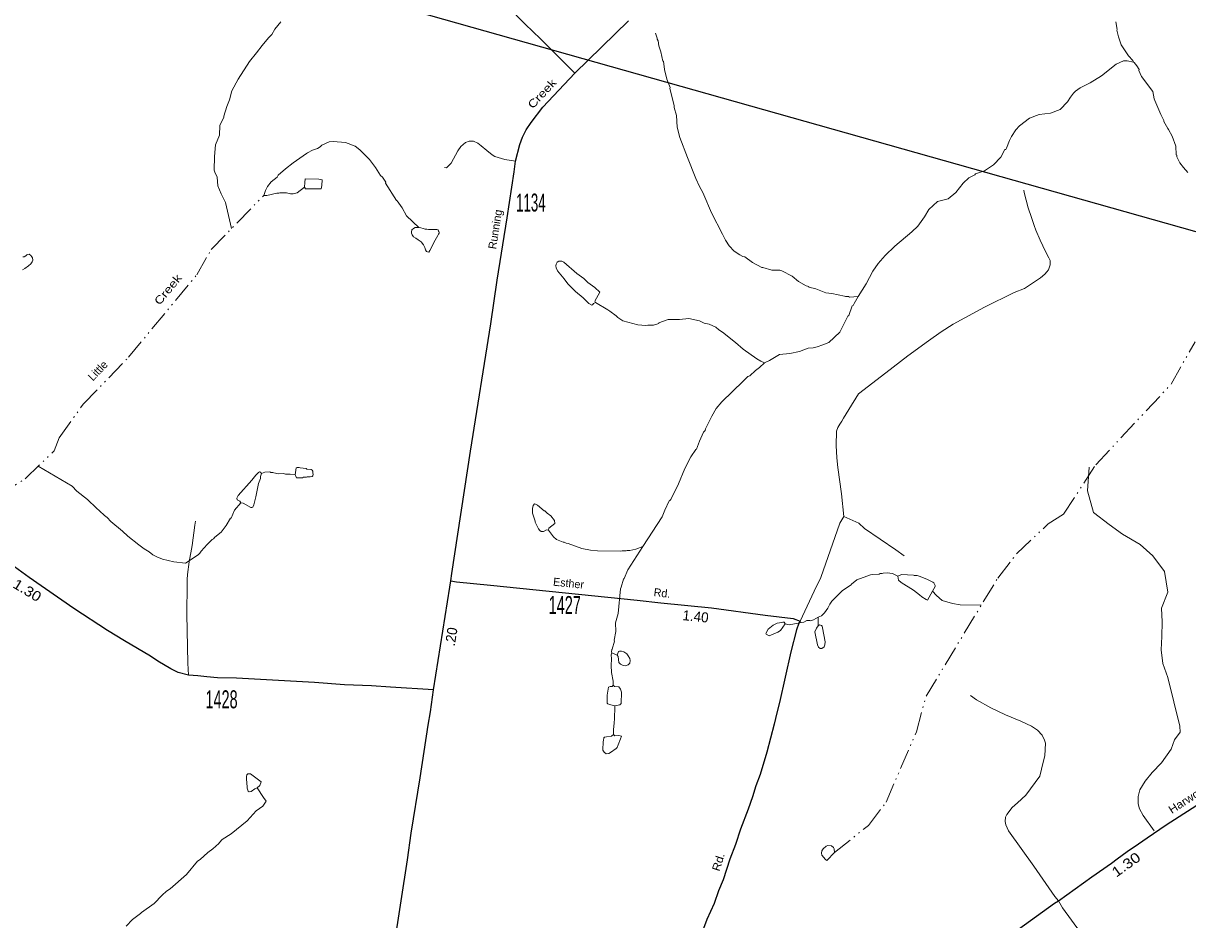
# Model space of a CAD drawing. Extents: x 472450 to 514595, y 155055 to 196778.
# Drawn here: x 490363 to 493273, y 182608 to 184848 of the extents above; entities that cross this region are included whole.
import ezdxf
from ezdxf.enums import TextEntityAlignment as Align

# ---------------------------------------------------------------- set-up
doc = ezdxf.new("R2010")
doc.units = 0
doc.header["$LTSCALE"] = 10
doc.linetypes.add('DASH_DOUBLE_DOT', pattern=[9.2, 5, -1.2, 0.3, -1.2, 0.3, -1.2])
for name, color, linetype, lineweight in [('11', 7, 'Continuous', 40), ('17', 7, 'Continuous', 13), ('3', 7, 'Continuous', 158), ('32', 7, 'Continuous', 25), ('35', 7, 'Continuous', 13), ('59', 7, 'DASH_DOUBLE_DOT', 13), ('62', 7, 'Continuous', 13), ('8', 7, 'Continuous', 25)]:
    doc.layers.add(name, color=color, linetype=linetype, lineweight=lineweight)
doc.layers.add('21', color=7, linetype='Continuous')

msp = doc.modelspace()

# ---------------------------------------------------------------- linework, layer by layer
at = {"layer": '3', "lineweight": 25}
msp.add_lwpolyline([(486339.86, 186947.14), (486781.43, 186166.65), (495553.84, 183690.08)], dxfattribs=at)
at = {"layer": '32'}
for points in [[(491431.59, 183455.17), (491433.65, 183472.82), (491480.27, 183778.7), (491531.34, 184097.36), (491547.32, 184206.21), (491571.95, 184362.51), (491589.27, 184477.42), (491592.68, 184504.19), (491603.58, 184545.5), (491610.47, 184563.66), (491619.25, 184581.84), (491632.32, 184600.54), (491661.44, 184638.56), (491741.05, 184724.1), (491875.11, 184854.53)], [(491388.27, 183182.46), (491280.6, 183188.89), (491232.82, 183192.08), (491165.61, 183194.88), (491090.76, 183201.01), (490895.88, 183211.83), (490848.43, 183212.45), (490821.68, 183215), (490798.74, 183216.92), (490775.49, 183218.68), (490749.37, 183225.69), (490731.53, 183234.62), (490699.04, 183253.75), (490680.35, 183266.24), (490615.57, 183304.75), (490573.3, 183330.96), (490488.6, 183385.54), (490377.59, 183462.83), (490340.68, 183489.49)], [(491388.27, 183182.46), (491428.33, 183438.77), (491431.59, 183455.17)], [(491431.59, 183455.17), (491445.56, 183452.57), (491530.76, 183443.54), (491896.6, 183406.46), (491956.23, 183399.58), (492082.9, 183387.57), (492216.75, 183368.71), (492286.72, 183360.53), (492304.28, 183354.2), (492301.18, 183348.71), (492295.48, 183332.36), (492280.78, 183277.71), (492252.91, 183150.75), (492245.87, 183125.21), (492239.43, 183096.68), (492220.83, 183026.86), (492204.27, 182971.02), (492193.51, 182942.52), (492185.27, 182915.18), (492174.51, 182883.62), (492155.58, 182833.93), (492142.85, 182795.71), (492128.4, 182759.34), (492111.85, 182707.17), (492099.96, 182679.9), (492089.14, 182648.35), (492071.15, 182608.13), (492025.05, 182484.94)], [(492850.23, 182584.14), (492940.03, 182648.74), (492949.85, 182654.71), (493033.51, 182714.55), (493082.74, 182748.63), (493096.88, 182760.05), (493121.51, 182777.97), (493150.38, 182797.15), (493172, 182812.16), (493219.29, 182844.98), (493317.03, 182907.65), (493353.9, 182930.33), (493460.73, 182992.94), (493592.16, 183071.64), (493639.8, 183096.19), (493844.99, 183221.47), (493884.56, 183250.69), (493922.87, 183279.75), (493941.41, 183292.12), (493953.77, 183303.87), (493967.98, 183309.43), (493998.25, 183322.42)], [(491125.97, 181684.94), (491166.73, 181828.08), (491194.24, 181927.61), (491202.09, 181968.98), (491214.12, 182051.68), (491222.01, 182097.87), (491225.44, 182125.86), (491243.48, 182248.75), (491289.95, 182541.83), (491323.21, 182757.11), (491332, 182824.02), (491354.49, 182962.61), (491374.47, 183094), (491380.39, 183127.43), (491388.27, 183182.46)]]:
    msp.add_lwpolyline(points, dxfattribs=at)
at = {"layer": '35'}
for points in [[(491741.05, 184724.1), (491655.74, 184809.25), (491617.21, 184846.32), (491572.09, 184891.99)], [(491415.67, 184487.64), (491420.54, 184487.54), (491432.3, 184499.01), (491448.54, 184529.85), (491456, 184540.12), (491467.49, 184550.2), (491476.89, 184553.85), (491487.87, 184554.06), (491498.81, 184548.84), (491507.22, 184542.51), (491521.05, 184530.09), (491534.93, 184519.57), (491541.02, 184515.84), (491566.46, 184507.59), (491592.68, 184504.19)], [(492413.62, 183615.44), (492407.67, 183671.98), (492398.88, 183738.03), (492396.14, 183762.48), (492394.07, 183792.96), (492395.16, 183828.91), (492398.56, 183837.95), (492403.63, 183846.46), (492408.36, 183853.75), (492412.71, 183861.37), (492426.32, 183883.16), (492450.59, 183922.02), (492518.84, 183974.66), (492573.27, 184017.14), (492625.52, 184054.72), (492657.19, 184077.37), (492686.84, 184096.15), (492765.4, 184138.96), (492839.21, 184175.8), (492865.32, 184185.85), (492905.37, 184211.9), (492915.62, 184221.35), (492921.28, 184226.79), (492925.17, 184232.02), (492929.57, 184244.8), (492929.11, 184255.11), (492926.14, 184261.88), (492917.19, 184277.86), (492904.29, 184306.66), (492893.4, 184331.17), (492889.05, 184342.61), (492882.52, 184362.76), (492874.09, 184387.34), (492864.24, 184425.35), (492863.76, 184431.46)], [(493026.82, 183739.14), (493022.97, 183679.91), (493037.71, 183625.59), (493076.52, 183595.95), (493109.89, 183571.04), (493154.24, 183545.52), (493185.54, 183516.87), (493214.84, 183478.22), (493223.5, 183426.24), (493207.21, 183386.63), (493209.61, 183352.05), (493208.3, 183315.99), (493207.01, 183282.71), (493211.03, 183248.13), (493222.96, 183213.47), (493253.28, 183091.56), (493254.47, 183076.08), (493239.64, 183057.1), (493231.66, 183033.79), (493207.32, 182999.98), (493184.27, 182975.76), (493166.74, 182953.78), (493152.99, 182932.03), (493148.85, 182915.5), (493148.85, 182897.68), (493152.79, 182884.98), (493162.03, 182868.33), (493188.84, 182829.48)], [(490775.49, 183218.68), (490773.58, 183249.29), (490771.62, 183371.83), (490772.58, 183446.76), (490772.13, 183457.74), (490772.94, 183470.54), (490776.99, 183502.17), (490784.83, 183542.87), (490790.98, 183593.97), (490792.95, 183603.69)], [(492304.28, 183354.2), (492339.02, 183429.17), (492355.96, 183462.76), (492403.48, 183599.27), (492413.62, 183615.44)], [(492564.2, 183517.16), (492543.1, 183532.04), (492465.05, 183585.72), (492451.27, 183599.18), (492413.62, 183615.44)], [(492949.85, 182654.71), (492940.86, 182665.8), (492888.84, 182741.44), (492825.38, 182829.99), (492818.84, 182844.64), (492816.51, 182853.29), (492817.28, 182864.25), (492820.76, 182870.34), (492834.67, 182888.41), (492847.75, 182899.78), (492868.22, 182919.01), (492903.58, 182966.72), (492907.84, 182983.95), (492912.95, 183004.97), (492916.12, 183017.1), (492917.19, 183048.79), (492915.46, 183056.75), (492908.88, 183069.02), (492897.48, 183081.33), (492882.38, 183091.88), (492856.34, 183103.81), (492817.51, 183120.14), (492781.2, 183137.1), (492745.5, 183157.09), (492729.75, 183168.26)], [(493268.84, 182200.26), (493259.9, 182213.74), (493189.85, 182311.57), (493027.7, 182544.64), (492959.99, 182637.55), (492949.85, 182654.71)]]:
    msp.add_lwpolyline(points, dxfattribs=at)
at = {"layer": '59'}
for points in [[(490303.44, 183670.17), (490367.44, 183709.89), (490439.38, 183779.47), (490452.47, 183812.23), (490512.22, 183896.05), (490625.59, 184013.83), (490796, 184219.48), (490832.25, 184282.78), (490963.44, 184418.34)], [(492390.06, 182775.7), (492474.81, 182843.03), (492519, 182901.17), (492594.91, 183077.7), (492619, 183166.27), (492798.22, 183461.78), (492844.84, 183521.86), (492924.41, 183597.3), (492962.81, 183621.53), (493043.28, 183744.97), (493231.34, 183946.25), (493291.41, 184052.09)]]:
    msp.add_lwpolyline(points, dxfattribs=at)
at = {"layer": '62'}
msp.add_line((492349.78, 183363.61), (492349.44, 183342.44), dxfattribs=at)
for points in [[(491006, 184852.09), (490991.09, 184833.45), (490983.56, 184820.78), (490979.84, 184815.97), (490975.53, 184812.39), (490959.38, 184792.55), (490945.81, 184774.25), (490928.25, 184752.84), (490899.53, 184708.84), (490883.81, 184679.25), (490877.97, 184657.42), (490871, 184640.47), (490864, 184616.72), (490863.88, 184613.78), (490853.81, 184593.23), (490853.41, 184568.88), (490843.28, 184544.66), (490840.38, 184515.47), (490839.81, 184481.36), (490840.97, 184476.47), (490846.88, 184464.19), (490848.94, 184442.22), (490857.16, 184422.5), (490867.78, 184400.47), (490883.02, 184335.25)], [(493137.28, 184751.69), (493135.56, 184755.41), (493124.78, 184767.16), (493106.94, 184794.88), (493099.94, 184814.48), (493096.03, 184830.91), (493096.56, 184832.81), (493093.22, 184852.36)], [(492449.62, 184165.59), (492427.75, 184163.92), (492425.31, 184165.17), (492418.03, 184165.3), (492415.59, 184166.55), (492383.25, 184173.17), (492368.19, 184174.64), (492343.97, 184184.8), (492326.31, 184188.92), (492325.78, 184190.58), (492319.72, 184192.5), (492300.41, 184203.19), (492284.16, 184216.25), (492258.16, 184230.08), (492253.31, 184231.38), (492233.81, 184231.7), (492211.22, 184238.39), (492208.31, 184238.22), (492184.91, 184250.58), (492166.09, 184264.5), (492161.22, 184265.8), (492153.97, 184269.58), (492139.5, 184278.95), (492126.91, 184291.95), (492117.41, 184306.73), (492110.31, 184321.47), (492082.47, 184374.75), (492063.59, 184419.8), (492061.41, 184425.86), (492052.5, 184440.62), (492043.69, 184460.27), (492022.56, 184513.02), (492003.88, 184563.28), (491996.97, 184588.98), (491995, 184618.27), (491989.22, 184637.84), (491989.31, 184642.72), (491978.91, 184685.2), (491979.06, 184687.98), (491970.84, 184708.83), (491965.06, 184733.2), (491963.03, 184754.05), (491961.22, 184754.08), (491956.09, 184777.31), (491951.47, 184792.02), (491949.22, 184804.23), (491946.88, 184809.14), (491946.91, 184811.58), (491942.81, 184823.83)], [(492449.62, 184165.59), (492469.09, 184197.34), (492486.34, 184228.56), (492499.59, 184248.41), (492516.88, 184268.27), (492540.69, 184291.22), (492583.31, 184327.06), (492598.16, 184341.44), (492614.97, 184364.31), (492625.72, 184383.2), (492647.28, 184402.78), (492674.22, 184409.64), (492693.34, 184425.17), (492712, 184449.23), (492726.25, 184462.41), (492741, 184470.08), (492742.25, 184471.89), (492765.53, 184480.03), (492787.69, 184494.28), (492806.28, 184513.48), (492816.34, 184532.81), (492818.16, 184532.78), (492820.06, 184536.41), (492827.66, 184555.77), (492832.69, 184565.44), (492843.34, 184582.33), (492852.62, 184591.92), (492877.31, 184611), (492901.84, 184620.34), (492929.91, 184623.55), (492954.44, 184632.89), (492972.41, 184652.08), (492979.94, 184664.14), (492987.38, 184673.77), (492992.34, 184678.56), (493004.06, 184686.91), (493029.25, 184699.28), (493057.75, 184717.53), (493093.97, 184746.34), (493112.38, 184754.56), (493122.12, 184754.41), (493137.28, 184751.69)], [(493137.28, 184751.69), (493139.12, 184750.47), (493145.72, 184742.44), (493151.66, 184733.2), (493151, 184730.78), (493157.47, 184715.7), (493185.5, 184677.81), (493188.88, 184659.48), (493191.25, 184655.78), (493205.91, 184620.2), (493213.59, 184605.45), (493213.56, 184603.02), (493223.12, 184585.66), (493225.44, 184583.33), (493234.19, 184565.95), (493243.06, 184541.61), (493243.94, 184519.66), (493245.75, 184519.02), (493246.28, 184514.75), (493253.38, 184500), (493262.31, 184487.67), (493273.69, 184475.3)], [(490963.44, 184418.34), (490967.59, 184430.5), (490972.62, 184440.17), (490981.97, 184452.2), (490996.78, 184464.14), (490999.91, 184468.97), (491017.81, 184484.52), (491037.56, 184500.03), (491070.38, 184523.23), (491072.72, 184525.03), (491085.59, 184531.53), (491097.88, 184535.59), (491104.62, 184539.73), (491108.97, 184543.94), (491127.38, 184552.16), (491137.16, 184553.22), (491167.56, 184550.28), (491191.81, 184541.34), (491203.97, 184532.28), (491227.84, 184507.86), (491242.75, 184488.11), (491255.84, 184468.39), (491260.62, 184463.44), (491268.38, 184451.12), (491268.31, 184448.69), (491295.19, 184405.42), (491296.88, 184404.36), (491310, 184387.08), (491320.66, 184367.41), (491351.31, 184338.02)], [(490963.44, 184418.34), (490971.66, 184418.25), (490996.12, 184423.94), (491001, 184423.86), (491003.47, 184425.05), (491020.53, 184424.77), (491030.25, 184422.16), (491037.53, 184422.05), (491047.34, 184424.92), (491065.84, 184439.14)], [(490361.5, 184264.58), (490364.56, 184264.83), (490368.78, 184266.94), (490371.31, 184269.36), (490373.78, 184270.91), (490377.69, 184271), (490381.44, 184268.03), (490384.28, 184264.8), (490385.41, 184262.17), (490386.19, 184256.36), (490385.09, 184252.45), (490381.12, 184247.3), (490375.66, 184242.16), (490366.12, 184235.36), (490360.44, 184231.81)], [(492215.53, 183999.89), (492205.81, 184003.69), (492196.16, 184009.33), (492162.28, 184034.05), (492143.16, 184050.41), (492110.06, 184076.55), (492101.03, 184082.19), (492093.22, 184089.02), (492076.88, 184096.59), (492064.72, 184099.23), (492052.62, 184104.31), (492025.91, 184110.14), (492002.56, 184108.38), (491974.69, 184108.03), (491951.38, 184099.89), (491950.75, 184098.06), (491937.88, 184094.02), (491923.28, 184094.25), (491918.38, 184093.12), (491898.91, 184094.66), (491861.28, 184105.03), (491848.97, 184112.86), (491844.66, 184117.48), (491828.28, 184128.55), (491823.94, 184132.45), (491792.53, 184150.64)], [(492215.53, 183999.89), (492227.75, 184005.16), (492252.38, 184020.58), (492278.47, 184023.36), (492302.47, 184028.28), (492324.56, 184036.45), (492336.75, 184037.47), (492346.53, 184039.75), (492361.25, 184044.38), (492375.97, 184050.84), (492403.19, 184076.58), (492423.94, 184116.45), (492425.78, 184117.64), (492434.72, 184141.86), (492436.56, 184143.05), (492439.69, 184147.88), (492449.62, 184165.59)], [(491910.75, 183540.73), (491959.5, 183614.77), (491966.19, 183631.72), (491977.19, 183654.69), (491979.03, 183655.27), (491980.91, 183658.28), (492000.41, 183696.95), (492016.28, 183735.69), (492031.34, 183764.69), (492043.38, 183782.77), (492045.06, 183783.95), (492052.62, 183803.7), (492062.81, 183826.31), (492066.53, 183830.52), (492067.81, 183834.77), (492083.56, 183866.19), (492094.22, 183885.5), (492108.5, 183902.33), (492162.34, 183953.83), (492173.5, 183965.83), (492178.41, 183967.58), (492192.62, 183980.14), (492203.12, 183987.89), (492215.53, 183999.89)], [(490400.02, 183741.4), (490484.97, 183691.05), (490496.72, 183679.12), (490523.22, 183657.98), (490545.41, 183636.28), (490553.22, 183630.06), (490565.22, 183617.69), (490572.47, 183612.69), (490581.44, 183602.86), (490610.91, 183578.55), (490624.12, 183566.14), (490651.19, 183544.38), (490665.06, 183534.39), (490677.12, 183526.88), (490686.75, 183519.41), (490696.44, 183514.38), (490710.97, 183508.66), (490738.88, 183502.02), (490768.09, 183499.19), (490799.5, 183519.98), (490803.84, 183524.19), (490806.97, 183529), (490822.47, 183545.81), (490834.84, 183557.78), (490837.91, 183559.56), (490841.66, 183563.77), (490857.09, 183576.53), (490869.69, 183593.31), (490880.62, 183611.14), (490882.03, 183611.84), (490890.25, 183631.81), (490906.41, 183649.83)], [(490958.12, 183722.69), (490955.16, 183726.39), (490953.34, 183727.03), (490950.88, 183725.86), (490943.44, 183718.67), (490934.12, 183706.64), (490899.38, 183668.22), (490896.22, 183661.56), (490897.38, 183657.28), (490904, 183653.52), (490906.41, 183649.83)], [(490906.41, 183649.83), (490911.88, 183649.12), (490931.19, 183638.45), (490933.62, 183637.8), (490936.09, 183638.98), (490938.62, 183645.03), (490943.81, 183664.44), (490950.44, 183698.45), (490955.5, 183710.55), (490955.59, 183715.42), (490958.12, 183722.69)], [(490958.12, 183722.69), (490961.84, 183725.06), (490966.72, 183726.2), (490978.94, 183727.22), (490981.34, 183725.97), (490986.22, 183725.89), (490988.62, 183724.62), (491000.78, 183722.59), (491013, 183723), (491017.84, 183721.7), (491030.03, 183721.5), (491041.75, 183719.92)], [(491910.75, 183540.73), (491893.62, 183534.22), (491878.94, 183530.81), (491871.62, 183530.92), (491869.16, 183529.75), (491859.41, 183529.91), (491854.53, 183528.77), (491797.88, 183529.48), (491780.22, 183531.22), (491758.34, 183535.23), (491724.78, 183548.23), (491719.56, 183549.28), (491714.72, 183551.8), (491712.28, 183551.83), (491695.34, 183558.2), (491687.5, 183564.42), (491675.59, 183581.69)], [(491910.75, 183540.73), (491873.28, 183482.16), (491864.69, 183460.64), (491863.16, 183459.17), (491857.28, 183438.55), (491855.47, 183434.92), (491849.59, 183372.88), (491843.12, 183349.83), (491844, 183327.89), (491839.41, 183306.38), (491839.97, 183303.58), (491834.78, 183284.17), (491833.53, 183282.97), (491832.84, 183276.89), (491834, 183274.44), (491846.72, 183269.36)], [(492548.75, 183466.5), (492534.94, 183473.06), (492521.56, 183475.11), (492511.81, 183474.06), (492509.34, 183472.88), (492504.47, 183472.95), (492502.03, 183471.78), (492484.94, 183470.84), (492480.06, 183469.7), (492445.72, 183456.88), (492432.91, 183446.67), (492432.12, 183444.91), (492409.94, 183430.66), (492383.94, 183403.66), (492378.31, 183396.44), (492373.31, 183386.78), (492365.19, 183374.73), (492357.75, 183367.55), (492349.78, 183363.61)], [(492548.75, 183466.5), (492558.06, 183470.86), (492587.28, 183469.16), (492589.72, 183467.89), (492597.03, 183467.78), (492601.88, 183466.47), (492621.25, 183458.84), (492635.75, 183451.3), (492638.16, 183449.42), (492641.72, 183443.28), (492641.69, 183440.23), (492634.88, 183428.67)], [(492634.88, 183428.67), (492622.28, 183406.08), (492619.22, 183407.7), (492608.38, 183414.58), (492602.97, 183420.16), (492587.91, 183431.38), (492556.53, 183450.78), (492550.53, 183456.36), (492548.75, 183466.5)], [(492757.02, 183393.84), (492704.16, 183394.86), (492684.88, 183398.09), (492659.41, 183405.81), (492644.97, 183418.23), (492634.88, 183428.67)], [(492349.78, 183363.61), (492338.09, 183356.89), (492330.75, 183355.19), (492328.31, 183355.84), (492321, 183355.36), (492313.62, 183351.81), (492303.84, 183349.55), (492276.97, 183345.11), (492266.62, 183346.88)], [(491834, 183274.44), (491832.09, 183269.59), (491833.16, 183259.83), (491832.28, 183242.78), (491832.62, 183225.72), (491837.16, 183203.7), (491837, 183193.97)], [(491837, 183193.97), (491834.5, 183190.34), (491829.62, 183190.44), (491825.34, 183188.67), (491821.97, 183169.23), (491821.66, 183149.12), (491823.44, 183147.28), (491827.69, 183145.38), (491841.06, 183142.7)], [(491841.06, 183142.7), (491853.28, 183144.95), (491857, 183148.55), (491857.44, 183176.56), (491855.12, 183183.92), (491851.56, 183189.45), (491840.59, 183190.25), (491837, 183193.97)], [(491841.06, 183142.7), (491840.5, 183107.39), (491839.19, 183102.53), (491838.97, 183087.92), (491837.69, 183085.5), (491837.47, 183070.89)], [(490619.53, 182591.39), (490635.66, 182608.17), (490655.41, 182623.22), (490657.88, 182626.09), (490689.91, 182648.11), (490709.75, 182669.11), (490720.28, 182678.67), (490730.12, 182685.22), (490770.31, 182720.5), (490797.66, 182754.17), (490804.41, 182758.33), (490823.59, 182775.67), (490836.53, 182784.59), (490851.38, 182798.36), (490852.62, 182800.78), (490860.06, 182807.97), (490881.88, 182822.31), (490922.34, 182854.47), (490944.69, 182879.69), (490961.34, 182891.59), (490967.59, 182901.25), (490969.28, 182903.86), (490962.91, 182913.5), (490947.22, 182937.2)]]:
    msp.add_lwpolyline(points, dxfattribs=at)
for points in [[(491065.84, 184439.14), (491068.22, 184434.94), (491107.19, 184434.3), (491108.56, 184442.8), (491109.53, 184457.34), (491101.5, 184458.77), (491067.34, 184459.33), (491066.03, 184450.81)], [(491351.31, 184338.02), (491356.62, 184337.06), (491361.81, 184335.56), (491366.69, 184333.91), (491370.94, 184334.16), (491375.19, 184332.81), (491380.56, 184332.89), (491383.41, 184333.16), (491385.62, 184333.12), (491390.53, 184332.73), (491396.06, 184332.64), (491398.09, 184332.3), (491399.34, 184331.8), (491400.12, 184330.52), (491400.72, 184328.94), (491401.19, 184327.66), (491401.97, 184326.06), (491401.94, 184324.17), (491400.78, 184321.66), (491399.97, 184319.62), (491398.81, 184317.89), (491388.59, 184300.36), (491382.06, 184286.23), (491378.66, 184280.28), (491376.41, 184276.69), (491373.09, 184277.22), (491370.41, 184278.36), (491368.09, 184282.03), (491366.44, 184287.75), (491363.09, 184294.61), (491357.19, 184302.44), (491350, 184307.14), (491343.59, 184311.19), (491337.78, 184314.77), (491334.56, 184319.88), (491333.78, 184321.31), (491333.19, 184324), (491332.91, 184326.69), (491333.47, 184331.91), (491337.78, 184335.31), (491342.25, 184337.61), (491344.62, 184338.36)], [(491792.53, 184150.64), (491791.38, 184153.7), (491804, 184176.77), (491791.31, 184187.83), (491773.84, 184200.91), (491763.62, 184210.22), (491746.16, 184223.3), (491713.69, 184251.25), (491708.88, 184253.77), (491701.56, 184253.89), (491696.62, 184251.53), (491694.12, 184246.7), (491693.44, 184241.84), (491694.59, 184236.94), (491698.12, 184229.58), (491714.88, 184209.8), (491723.81, 184197.47), (491743, 184178.27), (491761.62, 184162.11), (491776.03, 184147.86), (491783.91, 184144.08), (491786.34, 184145.25), (491788.22, 184148.27)], [(491041.75, 183719.92), (491043.38, 183718.23), (491045.72, 183712.11), (491060.34, 183712.47), (491062.81, 183713.66), (491070.12, 183713.53), (491072.56, 183714.72), (491079.88, 183714.59), (491084.78, 183715.73), (491086.62, 183716.92), (491087.31, 183721.78), (491086.12, 183724.23), (491086.22, 183729.11), (491085.03, 183731.56), (491082, 183732.83), (491071.66, 183734.22), (491069.25, 183735.48), (491054.66, 183736.94), (491052.22, 183738.2), (491047.34, 183738.28), (491044.91, 183737.09)], [(491675.59, 183581.69), (491676.28, 183586.55), (491691.09, 183597.88), (491690.59, 183605.81), (491681.03, 183616.94), (491672, 183623.78), (491666.59, 183629.36), (491664.78, 183630), (491647.94, 183644.28), (491643.12, 183646.8), (491640.69, 183646.84), (491636.97, 183643.25), (491635.62, 183635.95), (491635.44, 183623.78), (491642.44, 183604.17), (491642.41, 183601.73), (491650.03, 183584.55), (491653.62, 183580.22), (491656.66, 183578.34), (491662.75, 183578.23), (491670.12, 183582.39)], [(492266.62, 183346.88), (492264.25, 183351.41), (492261.22, 183351.47), (492258.75, 183350.28), (492246.53, 183348.66), (492236.72, 183343.95), (492224.38, 183333.8), (492218.72, 183323.53), (492219.28, 183321.08), (492226.53, 183317.31), (492248.62, 183326.08), (492255.41, 183330.23)], [(492349.44, 183342.44), (492352.5, 183344.47), (492357.38, 183343.17), (492359.16, 183341.31), (492360.31, 183337.03), (492367.06, 183302.19), (492366.34, 183294.89), (492364.44, 183290.05), (492358.88, 183285.27), (492354, 183285.34), (492350.41, 183289.06), (492348.06, 183295.2), (492341.25, 183326.98), (492345.06, 183336.67)], [(491846.72, 183269.36), (491849.09, 183265.66), (491851.31, 183251), (491855.5, 183246.67), (491862.16, 183242.91), (491867, 183242.2), (491874.38, 183245.14), (491878.72, 183249.33), (491879.41, 183255.41), (491878.28, 183260.3), (491874.75, 183267.67), (491871.16, 183272), (491863.91, 183276.98), (491857.84, 183278.92), (491852.97, 183279), (491850.53, 183277.81)], [(491837.47, 183070.89), (491832.53, 183066.09), (491820.31, 183065.08), (491815.41, 183063.94), (491813.56, 183062.14), (491812.84, 183055.45), (491811.59, 183053.03), (491811.25, 183031.11), (491814.22, 183026.19), (491819.62, 183022.44), (491825.75, 183023.56), (491830.66, 183025.91), (491844.22, 183035.44), (491846.69, 183038.44), (491849.84, 183045.09), (491855.56, 183059.62), (491857.5, 183066.89), (491850.84, 183068.22), (491841.06, 183067.17)], [(490947.22, 182937.2), (490941.31, 182934.58), (490932.06, 182928.03), (490927.16, 182927.5), (490924.75, 182928.75), (490922.44, 182936.11), (490922.56, 182943.42), (490921.38, 182945.88), (490921.5, 182953.19), (490920.31, 182955.64), (490920.47, 182965.39), (490921.75, 182970.23), (490923.62, 182972.64), (490930.31, 182971.92), (490937.56, 182967.55), (490956.81, 182951.98), (490953.62, 182943.52)], [(492370.69, 182755.75), (492367.84, 182758.39), (492358.88, 182768.89), (492357.75, 182773.8), (492358.44, 182779.88), (492361.56, 182784.7), (492369, 182791.28), (492373.28, 182793.03), (492383.03, 182792.27), (492387.81, 182787.92), (492389.59, 182784.84), (492390.06, 182775.7)]]:
    msp.add_lwpolyline(points, close=True, dxfattribs=at)

# ---------------------------------------------------------------- texts
at = {"layer": '11'}
for s, rotation, width, p in [('Creek', 47.058, 1.25, (491666.42, 184665.92)), ('Harwood ', 32.667, 1.1, (493286.19, 182905.69)), ('Rd.', 72.406, 1.1, (492109.4, 182749.05))]:
    msp.add_text(s, height=20, rotation=rotation, dxfattribs=dict(at, width=width)).set_placement(p, align=Align.CENTER)
for s, rotation, p in [('Running', 81.047, (491551.95, 184331.98)), ('Esther', 354.212, (491724.54, 183438.97)), ('Rd.', 353.424, (491958.05, 183414.47))]:
    msp.add_text(s, height=20, rotation=rotation, dxfattribs=at).set_placement(p, align=Align.CENTER)
at = {"layer": '17'}
for rotation, width, p in [(328.945, 1.15, (490366.01, 183420.28)), (35.546, 1.2, (493126.2, 182735.26))]:
    msp.add_text('1.30', height=25, rotation=rotation, dxfattribs=dict(at, width=width)).set_placement(p, align=Align.CENTER)
for s, rotation, p in [('1.40', 354.212, (492041.81, 183353.5)), ('.20', 81.117, (491444.59, 183313.34))]:
    msp.add_text(s, height=25, rotation=rotation, dxfattribs=at).set_placement(p, align=Align.CENTER)
at = {"layer": '21', "width": 1.25}
msp.add_text('Creek', height=20, rotation=50.355, dxfattribs=at).set_placement((490731.84, 184176.53), align=Align.CENTER)
at = {"layer": '21'}
msp.add_text('Little', height=20, rotation=46.092, dxfattribs=at).set_placement((490556.04, 183973.29), align=Align.CENTER)
at = {"layer": '8'}
for s, width, p in [('1134', 0.55, (491631.27, 184377.95)), ('1427', 0.6, (491716.04, 183371.8)), ('1428', 0.6, (490858.12, 183136.17))]:
    msp.add_text(s, height=45, dxfattribs=dict(at, width=width)).set_placement(p, align=Align.CENTER)

doc.saveas('drawing.dxf')
